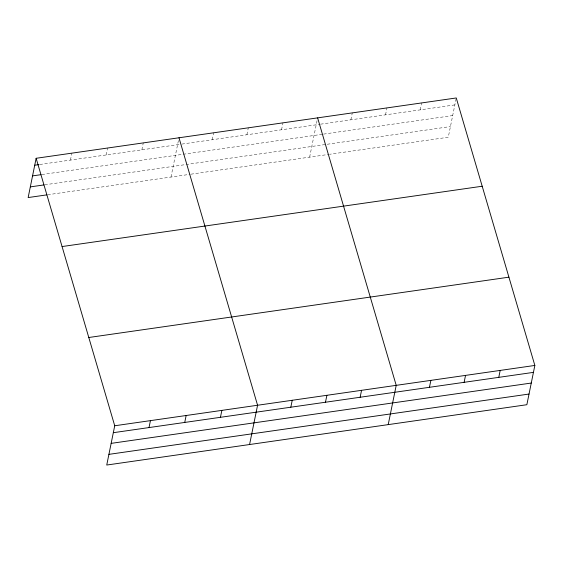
<?xml version="1.0" encoding="UTF-8"?>
<svg xmlns="http://www.w3.org/2000/svg" width="563" height="563" viewBox="0 0 563 563"><rect width="100%" height="100%" fill="white"/><g stroke="black" fill="none" stroke-linecap="round" stroke-linejoin="round"><path stroke-width="0.42" stroke-dasharray="2.81 2.11" d="M70.438 160.089L71.853 153.157M106.154 154.959L107.561 148.027M141.862 149.835L143.269 142.903M170.99 177.049L178.823 138.547M212.23 139.73L213.644 132.798M246.89 134.754L248.304 127.822M281.549 129.779L282.964 122.847M309.629 157.14L317.462 118.638M350.869 119.82L352.283 112.889M385.528 114.845L386.943 107.913M420.195 109.869L421.603 102.938M456.107 98.729L448.275 137.238L329.559 154.283M39.832 164.48L181.04 144.205M181.905 144.086L319.678 124.303M320.544 124.177L454.855 104.894M41.908 174.544L322.705 134.226M323.57 134.107L452.68 115.57M44.773 184.812L450.442 126.562M47.707 194.749L190.055 174.312M190.92 174.185L328.693 154.403"/><path stroke-width="0.84" d="M36.138 158.287L114.725 425.762L106.738 465.038L526.862 404.713L534.85 365.443L456.262 97.962L36.138 158.287L28.15 197.557L46.856 194.875M149.026 427.57L150.441 420.638M184.741 422.44L186.149 415.508M220.45 417.317L221.857 410.385M249.578 444.531L257.572 405.254L178.985 137.773M290.818 407.211L292.232 400.279M325.477 402.235L326.892 395.303M360.137 397.26L361.552 390.328M388.217 424.622L396.211 385.345L317.623 117.871M429.456 387.302L430.871 380.37M464.123 382.326L465.531 375.394M498.783 377.351L500.19 370.419M34.73 165.219L38.981 164.607M32.555 175.888L41.064 174.671M30.325 186.888L43.928 184.931M62.078 246.552L482.195 186.233M88.792 337.497L508.917 277.172M114.725 425.762L534.85 365.443M113.318 432.694L533.442 372.375M111.15 443.37L531.268 383.044M108.912 454.362L529.03 394.044"/></g></svg>
